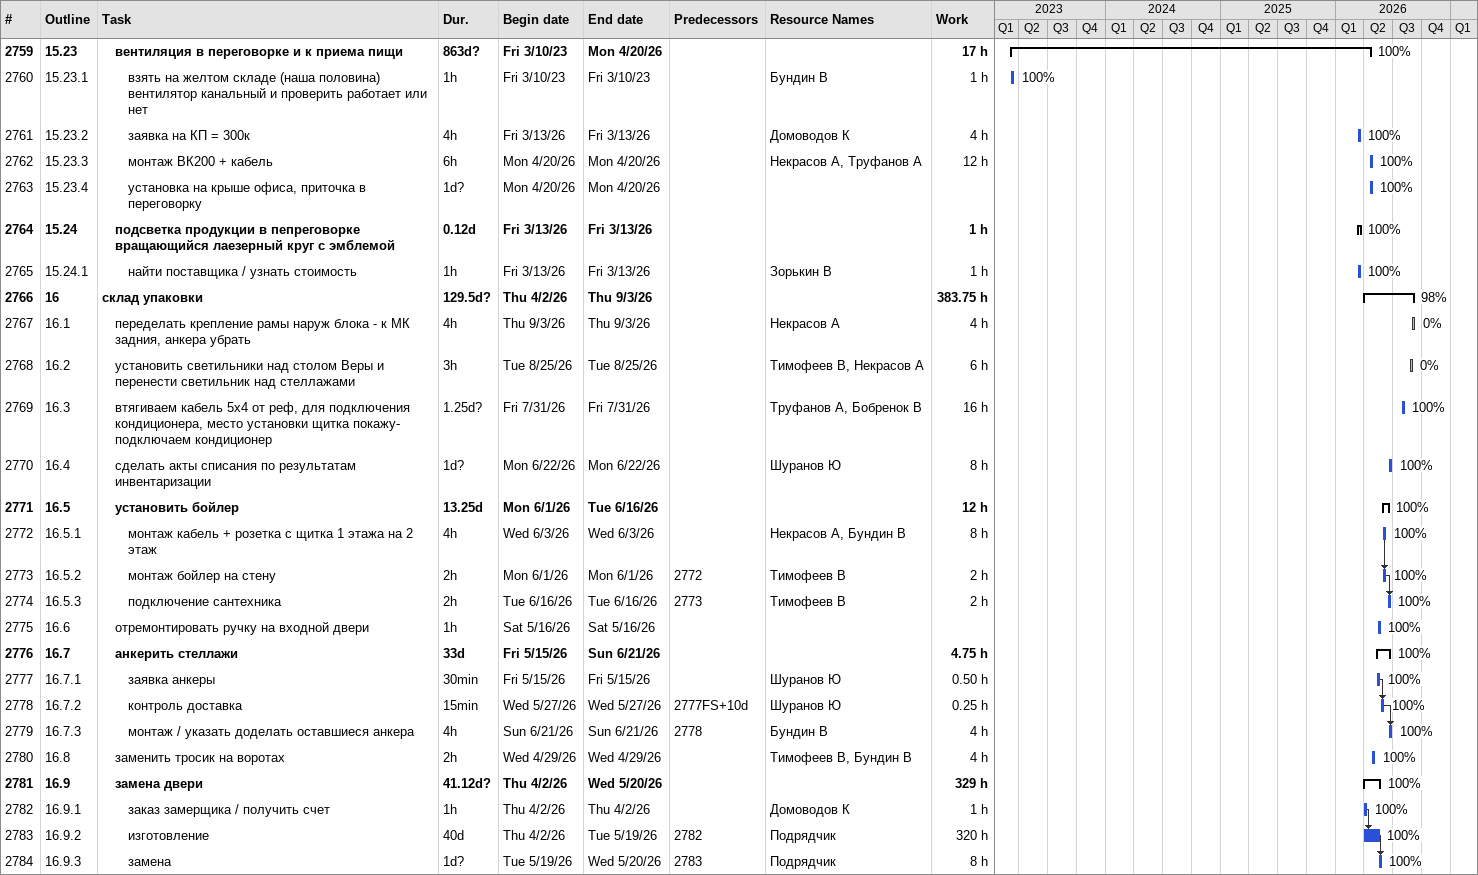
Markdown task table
| ID | WBS | Task | Duration | Start | Finish | Predecessors | Resources | % complete | Work (h) |
|---|---|---|---|---|---|---|---|---|---|
| 2759 | 15.23 | **вентиляция в переговорке и к приема пищи** | 863d? | 2023-03-10 | 2026-04-20 |  |  | 100 | 17 |
| 2760 | 15.23.1 | взять на желтом складе (наша половина) вентилятор канальный и проверить работает или нет | 1h | 2023-03-10 | 2023-03-10 |  | Бундин В | 100 | 1 |
| 2761 | 15.23.2 | заявка на КП = 300к | 4h | 2026-03-13 | 2026-03-13 |  | Домоводов К | 100 | 4 |
| 2762 | 15.23.3 | монтаж ВК200 + кабель | 6h | 2026-04-20 | 2026-04-20 |  | Некрасов А, Труфанов А | 100 | 12 |
| 2763 | 15.23.4 | установка на крыше офиса, приточка в переговорку | 1d? | 2026-04-20 | 2026-04-20 |  |  | 100 |  |
| 2764 | 15.24 | **подсветка продукции в пепреговорке вращающийся лаезерный круг с эмблемой** | 0.12d | 2026-03-13 | 2026-03-13 |  |  | 100 | 1 |
| 2765 | 15.24.1 | найти поставщика / узнать стоимость | 1h | 2026-03-13 | 2026-03-13 |  | Зорькин В | 100 | 1 |
| 2766 | 16 | **склад упаковки** | 129.5d? | 2026-04-02 | 2026-09-03 |  |  | 98 | 383.75 |
| 2767 | 16.1 | переделать крепление рамы наруж блока - к МК задния, анкера убрать | 4h | 2026-09-03 | 2026-09-03 |  | Некрасов А | 0 | 4 |
| 2768 | 16.2 | установить светильники над столом Веры и перенести светильник над стеллажами | 3h | 2026-08-25 | 2026-08-25 |  | Тимофеев В, Некрасов А | 0 | 6 |
| 2769 | 16.3 | втягиваем кабель 5х4 от реф, для подключения кондиционера, место установки щитка покажу- подключаем кондиционер | 1.25d? | 2026-07-31 | 2026-07-31 |  | Труфанов А, Бобренок В | 100 | 16 |
| 2770 | 16.4 | сделать акты списания по результатам инвентаризации | 1d? | 2026-06-22 | 2026-06-22 |  | Шуранов Ю | 100 | 8 |
| 2771 | 16.5 | **установить бойлер** | 13.25d | 2026-06-01 | 2026-06-16 |  |  | 100 | 12 |
| 2772 | 16.5.1 | монтаж кабель + розетка с щитка 1 этажа на 2 этаж | 4h | 2026-06-03 | 2026-06-03 |  | Некрасов А, Бундин В | 100 | 8 |
| 2773 | 16.5.2 | монтаж бойлер на стену | 2h | 2026-06-01 | 2026-06-01 | 2772 | Тимофеев В | 100 | 2 |
| 2774 | 16.5.3 | подключение сантехника | 2h | 2026-06-16 | 2026-06-16 | 2773 | Тимофеев В | 100 | 2 |
| 2775 | 16.6 | отремонтировать ручку на входной двери | 1h | 2026-05-16 | 2026-05-16 |  |  | 100 |  |
| 2776 | 16.7 | **анкерить стеллажи** | 33d | 2026-05-15 | 2026-06-21 |  |  | 100 | 4.75 |
| 2777 | 16.7.1 | заявка анкеры | 30min | 2026-05-15 | 2026-05-15 |  | Шуранов Ю | 100 | 0.50 |
| 2778 | 16.7.2 | контроль доставка | 15min | 2026-05-27 | 2026-05-27 | 2777FS+10d | Шуранов Ю | 100 | 0.25 |
| 2779 | 16.7.3 | монтаж / указать доделать оставшиеся анкера | 4h | 2026-06-21 | 2026-06-21 | 2778 | Бундин В | 100 | 4 |
| 2780 | 16.8 | заменить тросик на воротах | 2h | 2026-04-29 | 2026-04-29 |  | Тимофеев В, Бундин В | 100 | 4 |
| 2781 | 16.9 | **замена двери** | 41.12d? | 2026-04-02 | 2026-05-20 |  |  | 100 | 329 |
| 2782 | 16.9.1 | заказ замерщика / получить счет | 1h | 2026-04-02 | 2026-04-02 |  | Домоводов К | 100 | 1 |
| 2783 | 16.9.2 | изготовление | 40d | 2026-04-02 | 2026-05-19 | 2782 | Подрядчик | 100 | 320 |
| 2784 | 16.9.3 | замена | 1d? | 2026-05-19 | 2026-05-20 | 2783 | Подрядчик | 100 | 8 |
